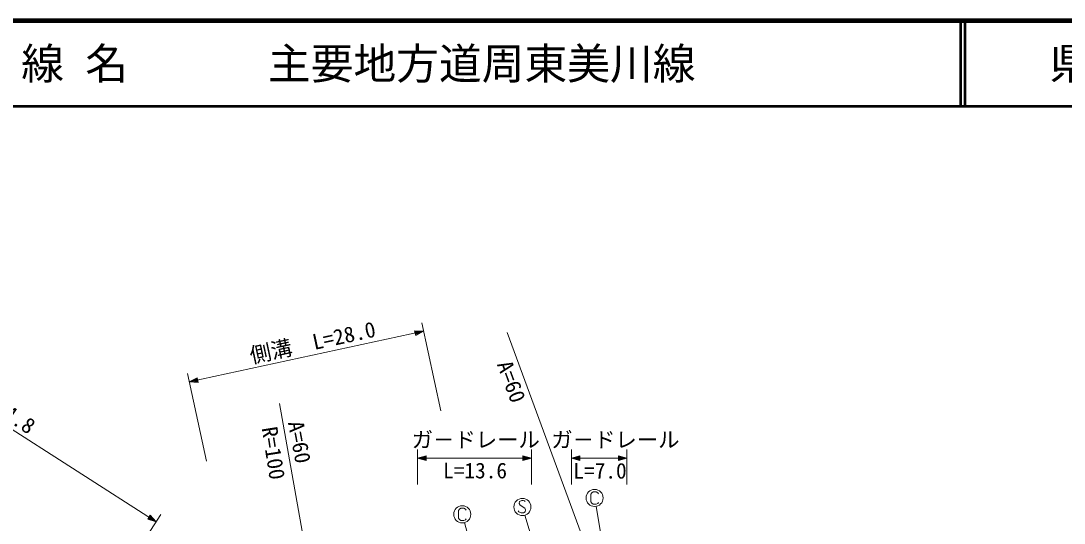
# Model space of a CAD drawing. Units: millimetres, scale not verified. Extents: x 40000 to 680000, y 20000 to 380000.
# Drawn here: x 187835 to 309854, y 321236 to 380000 of the extents above; entities that cross this region are included whole.
import ezdxf
from ezdxf.enums import TextEntityAlignment as Align

# ---------------------------------------------------------------- set-up
doc = ezdxf.new("R2010")
doc.units = ezdxf.units.MM
doc.header["$LTSCALE"] = 1000
for name, color, linetype, lineweight in [('M-BGD-EXST', 7, 'Continuous', 13), ('M-STR-HTXT', 7, 'Continuous', 13), ('M-TTL', 2, 'Continuous', 140), ('M-TTL-LINE', 7, 'Continuous', 50)]:
    doc.layers.add(name, color=color, linetype=linetype, lineweight=lineweight)
doc.layers.add('M-TTL-TXT', color=7, linetype='Continuous')
doc.styles.add('ＭＳ ゴシック', font='')
doc.styles.get('ＭＳ ゴシック').set_extended_font_data('MS Gothic')

msp = doc.modelspace()

# ---------------------------------------------------------------- linework, layer by layer
at = {"layer": 'M-BGD-EXST'}
for p, q in [((254620, 324783), (254500, 324623)), ((254500, 324623), (254500, 323743)), ((254780, 324903), (254620, 324783)), ((255140, 324903), (254780, 324903)), ((255300, 324783), (255140, 324903)), ((255380, 324663), (255300, 324783)), ((246173, 323766), (246133, 323526)), ((246133, 323526), (246213, 323326)), ((246413, 323886), (246173, 323766)), ((246573, 323886), (246413, 323886)), ((246733, 323846), (246573, 323886)), ((246813, 323766), (246733, 323846)), ((254500, 323743), (254620, 323583)), ((254620, 323583), (254780, 323463)), ((254780, 323463), (255140, 323463)), ((255140, 323463), (255300, 323543)), ((255300, 323543), (255380, 323663)), ((239142, 322867), (239022, 322707)), ((239022, 322707), (239022, 321827)), ((239302, 322987), (239142, 322867)), ((239662, 322987), (239302, 322987)), ((239822, 322867), (239662, 322987)), ((239902, 322747), (239822, 322867)), ((246093, 322566), (246013, 322686)), ((246333, 322446), (246093, 322566)), ((246213, 323326), (246773, 323006)), ((246613, 322446), (246333, 322446)), ((246813, 322566), (246613, 322446)), ((246773, 323006), (246853, 322806)), ((252213, 304008), (246780, 322169)), ((246853, 322806), (246813, 322566)), ((257974, 306694), (255111, 323197)), ((239022, 321827), (239142, 321667)), ((239142, 321667), (239302, 321547)), ((239302, 321547), (239662, 321547)), ((239662, 321547), (239822, 321627)), ((244229, 304821), (239726, 321303)), ((239822, 321627), (239902, 321747))]:
    msp.add_line(p, q, dxfattribs=at)
for centre in [(254940, 324183), (246493, 323126), (239462, 322267)]:
    msp.add_circle(centre, 1000, dxfattribs=at)
at = {"layer": 'M-STR-HTXT'}
for p, q in [((147319, 357458), (203667, 321391)), ((234719, 344668), (236939, 334393)), ((207525, 337768), (234930, 343690)), ((234012, 343205), (233893, 343753)), ((233893, 343753), (234930, 343690)), ((234034, 343292), (233949, 343683)), ((233949, 343683), (234656, 343631)), ((234056, 343379), (234005, 343613)), ((234005, 343613), (234500, 343597)), ((234930, 343690), (234012, 343205)), ((234656, 343631), (234034, 343292)), ((234500, 343597), (234056, 343379)), ((234061, 343543), (234265, 343546)), ((234078, 343465), (234061, 343543)), ((234265, 343546), (234078, 343465)), ((260294, 301338), (244701, 343550)), ((209534, 328470), (207314, 338745)), ((207525, 337768), (208443, 338253)), ((207799, 337827), (208421, 338166)), ((207955, 337861), (208399, 338079)), ((208190, 337911), (208377, 337993)), ((208377, 337993), (208394, 337914)), ((208399, 338079), (208450, 337845)), ((208421, 338166), (208506, 337775)), ((208443, 338253), (208562, 337705)), ((208562, 337705), (207525, 337768)), ((208506, 337775), (207799, 337827)), ((208450, 337845), (207955, 337861)), ((208394, 337914), (208190, 337911)), ((225886, 290926), (218103, 335247)), ((234244, 329840), (234244, 325764)), ((247563, 329840), (247563, 325764)), ((252219, 329840), (252219, 325764)), ((258715, 329840), (258715, 325764)), ((234244, 328840), (235244, 329120)), ((235244, 328560), (234244, 328840)), ((234244, 328840), (247563, 328840)), ((234524, 328840), (235204, 329040)), ((235204, 328640), (234524, 328840)), ((234684, 328840), (235164, 328960)), ((235164, 328720), (234684, 328840)), ((234924, 328840), (235124, 328880)), ((235124, 328800), (234924, 328840)), ((235124, 328880), (235124, 328800)), ((235164, 328960), (235164, 328720)), ((235204, 329040), (235204, 328640)), ((235244, 329120), (235244, 328560)), ((246563, 328560), (246563, 329120)), ((246563, 329120), (247563, 328840)), ((247563, 328840), (246563, 328560)), ((246603, 328640), (246603, 329040)), ((246603, 329040), (247283, 328840)), ((247283, 328840), (246603, 328640)), ((246643, 328720), (246643, 328960)), ((246643, 328960), (247123, 328840)), ((247123, 328840), (246643, 328720)), ((246683, 328800), (246683, 328880)), ((246683, 328880), (246883, 328840)), ((246883, 328840), (246683, 328800)), ((252219, 328840), (253219, 329120)), ((252219, 328840), (258715, 328840)), ((253219, 328560), (252219, 328840)), ((252499, 328840), (253179, 329040)), ((253179, 328640), (252499, 328840)), ((252659, 328840), (253139, 328960)), ((253139, 328720), (252659, 328840)), ((252899, 328840), (253099, 328880)), ((253099, 328800), (252899, 328840)), ((253099, 328880), (253099, 328800)), ((253139, 328960), (253139, 328720)), ((253179, 329040), (253179, 328640)), ((253219, 329120), (253219, 328560)), ((257715, 328560), (257715, 329120)), ((257715, 329120), (258715, 328840)), ((258715, 328840), (257715, 328560)), ((257755, 328640), (257755, 329040)), ((257755, 329040), (258435, 328840)), ((258435, 328840), (257755, 328640)), ((257795, 328720), (257795, 328960)), ((257795, 328960), (258275, 328840)), ((258275, 328840), (257795, 328720)), ((257835, 328800), (257835, 328880)), ((257835, 328880), (258035, 328840)), ((258035, 328840), (257835, 328800)), ((204206, 322233), (202663, 319822)), ((202673, 321694), (202975, 322166)), ((202975, 322166), (203667, 321391)), ((203667, 321391), (202673, 321694)), ((202750, 321740), (202966, 322077)), ((203431, 321542), (202750, 321740)), ((202827, 321786), (202956, 321988)), ((203296, 321628), (202827, 321786)), ((202904, 321831), (202947, 321899)), ((203094, 321757), (202904, 321831)), ((202947, 321899), (203094, 321757)), ((202956, 321988), (203296, 321628)), ((202966, 322077), (203431, 321542))]:
    msp.add_line(p, q, dxfattribs=at)
at = {"layer": 'M-TTL'}
msp.add_line((680000, 380000), (40000, 380000), dxfattribs=at)
at = {"layer": 'M-TTL-LINE'}
for p, q in [((297750, 380000), (297750, 370000)), ((298250, 380000), (298250, 370000)), ((40000, 370000), (680000, 370000))]:
    msp.add_line(p, q, dxfattribs=at)

# ---------------------------------------------------------------- texts
at = {"layer": 'M-STR-HTXT', "style": 'ＭＳ ゴシック'}
for s, rotation, p in [('ガ－ドパイプ\u3000L=74.8', 326.8, (167529, 344775)), ('側溝\u3000L=28.0', 12.2, (214947, 339375)), ('A=60', 290.2, (242973, 339629)), ('R=100', 278.9, (215449, 332283)), ('A=60', 280.6, (218525, 332898))]:
    msp.add_text(s, height=1833, rotation=rotation, dxfattribs=at).set_placement(p, align=Align.BOTTOM_LEFT)
for s, p in [('ガ－ドレール', (233537, 329537)), ('ガ－ドレール', (249870, 329537)), ('L=13.6', (237215, 325922)), ('L=7.0', (252454, 325894))]:
    msp.add_text(s, height=1833, dxfattribs=at).set_placement(p, align=Align.BOTTOM_LEFT)
at = {"layer": 'M-TTL-TXT', "style": 'ＭＳ ゴシック'}
for s, p in [('路 線 名', (180380, 375000)), ('主要地方道周東美川線', (216734, 375000))]:
    msp.add_text(s, height=3666, dxfattribs=at).set_placement(p, align=Align.MIDDLE_LEFT)
msp.add_text('県\u3000名', height=3666, dxfattribs=at).set_placement((315625, 375000), align=Align.MIDDLE_CENTER)

doc.saveas('drawing.dxf')
